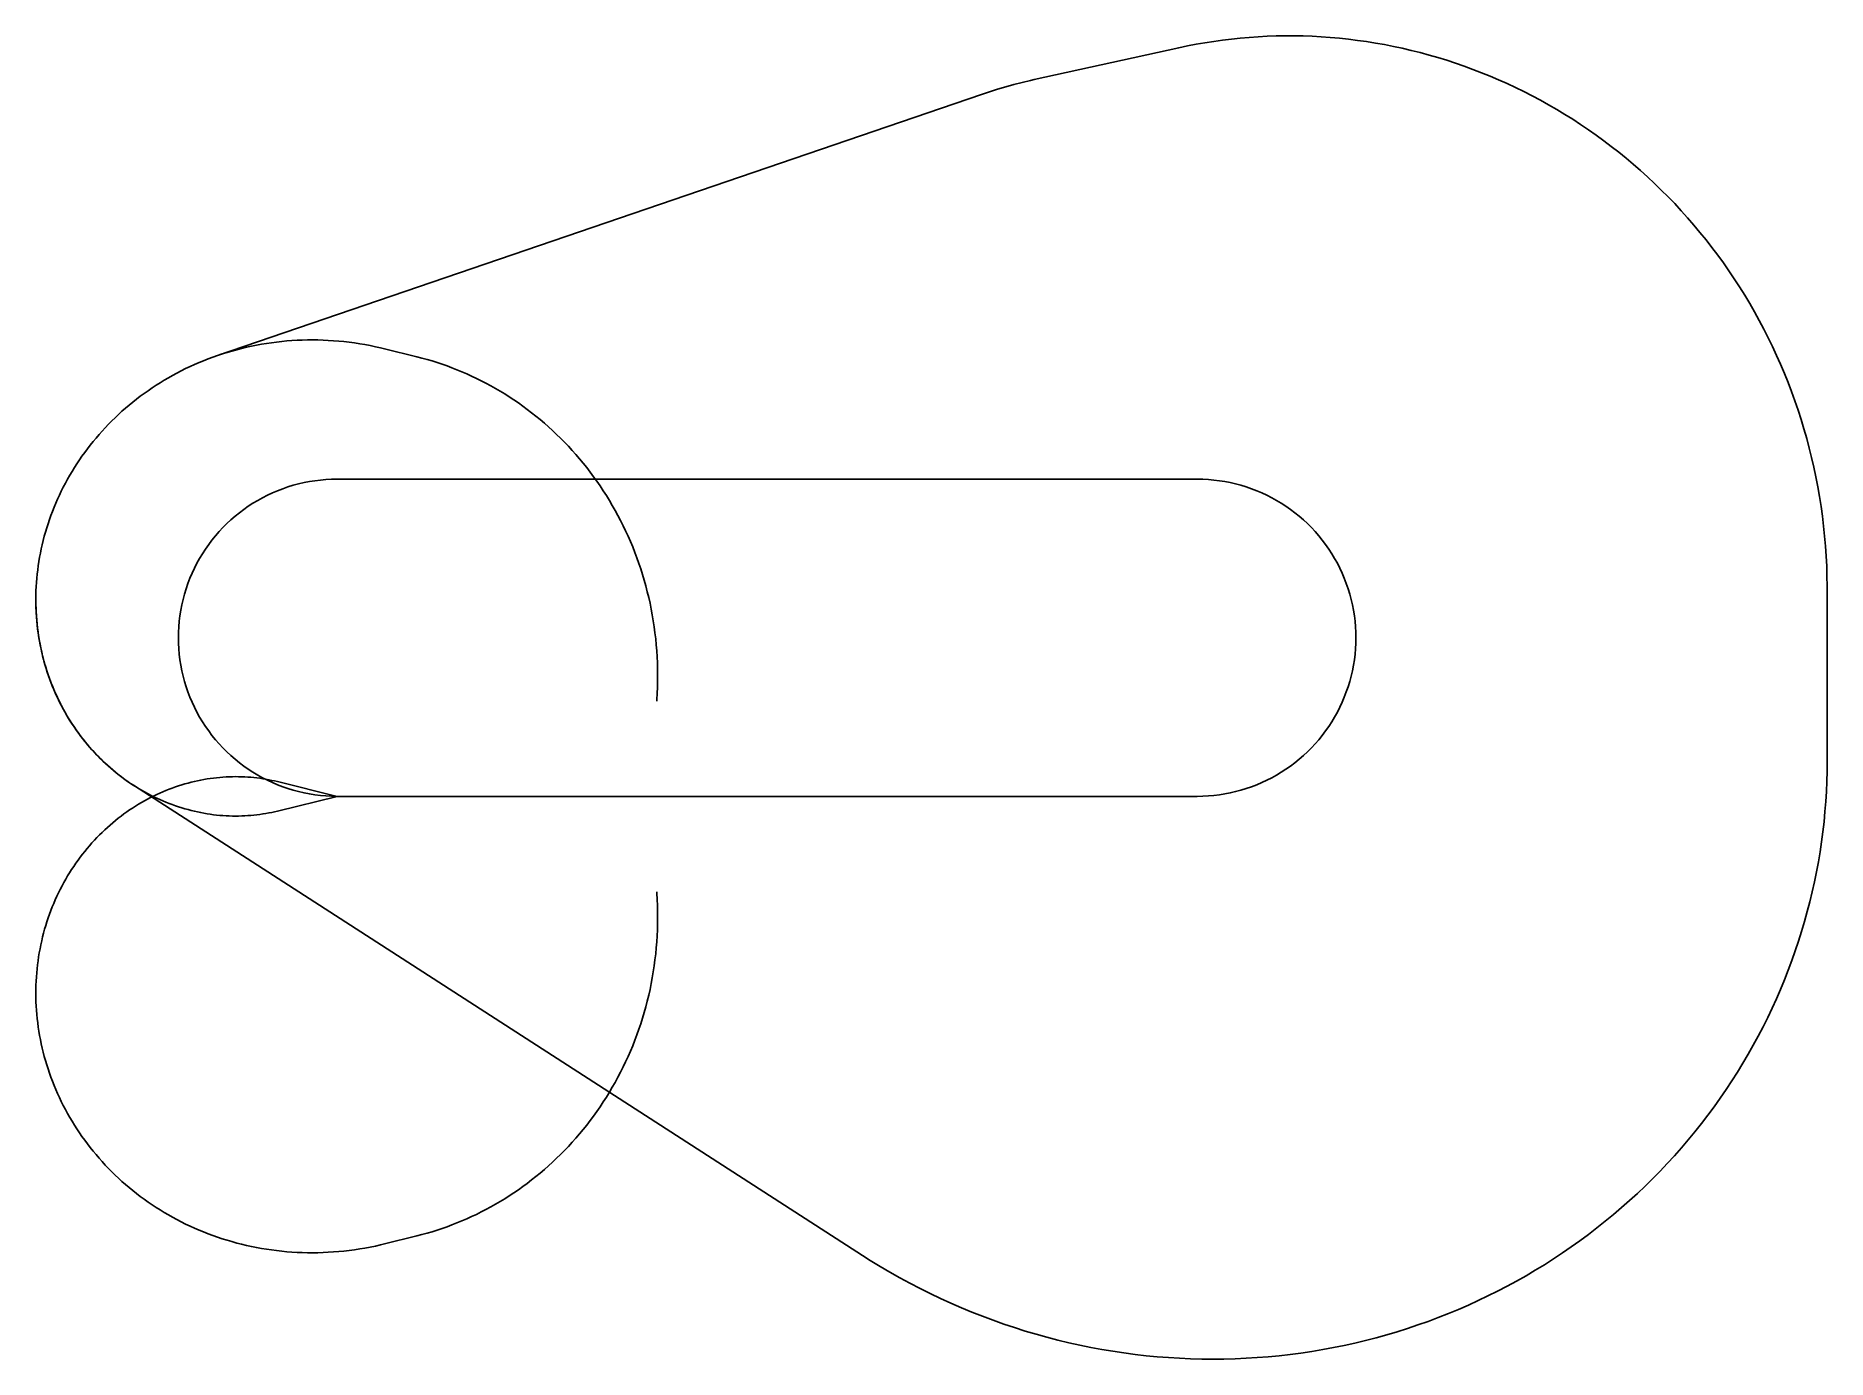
# Model space of a CAD drawing. Header units: metres. Extents: x -6642 to 32865, y -12414 to 16775.
import ezdxf

# ---------------------------------------------------------------- set-up
doc = ezdxf.new("R2010")
doc.units = ezdxf.units.M

msp = doc.modelspace()

# ---------------------------------------------------------------- linework, layer by layer
at = {"layer": 'NorminalTrack', "color": 1}
msp.add_lwpolyline([(0, 0), (0, 0), (-122, 2), (-244, 9), (-366, 19), (-487, 34), (-607, 53), (-727, 76), (-846, 104), (-964, 136), (-1081, 171), (-1197, 211), (-1310, 255), (-1423, 302), (-1534, 354), (-1642, 409), (-1749, 469), (-1854, 532), (-1956, 598), (-2056, 668), (-2154, 742), (-2249, 818), (-2341, 899), (-2430, 982), (-2516, 1068), (-2600, 1157), (-2680, 1250), (-2757, 1345), (-2830, 1442), (-2900, 1542), (-2967, 1644), (-3030, 1749), (-3089, 1856), (-3144, 1965), (-3196, 2075), (-3244, 2188), (-3287, 2302), (-3327, 2417), (-3363, 2534), (-3394, 2652), (-3422, 2771), (-3445, 2891), (-3464, 3011), (-3479, 3133), (-3490, 3254), (-3496, 3376), (-3498, 3498), (-3496, 3620), (-3490, 3742), (-3479, 3864), (-3464, 3985), (-3445, 4106), (-3422, 4226), (-3394, 4345), (-3363, 4463), (-3327, 4579), (-3287, 4695), (-3244, 4809), (-3196, 4921), (-3144, 5032), (-3089, 5141), (-3030, 5247), (-2967, 5352), (-2900, 5455), (-2830, 5555), (-2757, 5652), (-2680, 5747), (-2600, 5839), (-2516, 5928), (-2430, 6015), (-2341, 6098), (-2249, 6178), (-2154, 6255), (-2056, 6329), (-1956, 6399), (-1854, 6465), (-1749, 6528), (-1642, 6587), (-1534, 6643), (-1423, 6694), (-1310, 6742), (-1197, 6786), (-1081, 6825), (-964, 6861), (-846, 6893), (-727, 6920), (-607, 6944), (-487, 6963), (-366, 6977), (-244, 6988), (-122, 6995), (0, 6997), (0, 6997), (18973, 6997), (18973, 6997), (19095, 6995), (19217, 6988), (19338, 6977), (19460, 6963), (19580, 6944), (19700, 6920), (19819, 6893), (19937, 6861), (20054, 6825), (20169, 6786), (20283, 6742), (20396, 6694), (20506, 6643), (20615, 6587), (20722, 6528), (20826, 6465), (20929, 6399), (21029, 6329), (21126, 6255), (21221, 6178), (21314, 6098), (21403, 6015), (21489, 5928), (21572, 5839), (21653, 5747), (21729, 5652), (21803, 5555), (21873, 5455), (21939, 5352), (22002, 5247), (22062, 5141), (22117, 5032), (22169, 4921), (22216, 4809), (22260, 4695), (22300, 4579), (22335, 4463), (22367, 4345), (22395, 4226), (22418, 4106), (22437, 3985), (22452, 3864), (22462, 3742), (22469, 3620), (22471, 3498), (22469, 3376), (22462, 3254), (22452, 3133), (22437, 3011), (22418, 2891), (22395, 2771), (22367, 2652), (22335, 2534), (22300, 2417), (22260, 2302), (22216, 2188), (22169, 2075), (22117, 1965), (22062, 1856), (22002, 1749), (21939, 1644), (21873, 1542), (21803, 1442), (21729, 1345), (21653, 1250), (21572, 1157), (21489, 1068), (21403, 982), (21314, 899), (21221, 818), (21126, 742), (21029, 668), (20929, 598), (20826, 532), (20722, 469), (20615, 409), (20506, 354), (20396, 302), (20283, 255), (20169, 211), (20054, 171), (19937, 136), (19819, 104), (19700, 76), (19580, 53), (19460, 34), (19338, 19), (19217, 9), (19095, 2), (18973, 0), (0, 0)], dxfattribs=at)
at = {"layer": 'WindSpiral', "color": 5}
for points in [[(0, 0), (-1311, -324), (-1375, -339), (-1439, -353), (-1503, -366), (-1568, -378), (-1633, -389), (-1699, -398), (-1765, -407), (-1832, -414), (-1899, -421), (-1966, -426), (-2034, -430), (-2102, -433), (-2170, -434), (-2239, -435), (-2308, -434), (-2377, -432), (-2446, -429), (-2515, -424), (-2585, -419), (-2655, -412), (-2725, -404), (-2795, -394), (-2865, -384), (-2935, -372), (-3005, -359), (-3075, -344), (-3145, -329), (-3215, -312), (-3285, -293), (-3355, -274), (-3425, -253), (-3495, -231), (-3564, -207), (-3634, -183), (-3703, -157), (-3772, -129), (-3840, -101), (-3909, -71), (-3977, -40), (-4045, -7), (-4112, 27), (-4179, 62), (-4246, 98), (-4312, 136), (-4378, 175), (-4443, 215), (-4508, 257), (-4573, 299), (-4636, 343), (-4700, 389), (-4762, 435), (-4824, 483), (-4885, 532), (-4946, 582), (-5006, 634), (-5065, 686), (-5124, 740), (-5182, 795), (-5239, 852), (-5295, 909), (-5350, 968), (-5405, 1027), (-5458, 1088), (-5511, 1150), (-5563, 1213), (-5613, 1277), (-5663, 1342), (-5712, 1409), (-5760, 1476), (-5807, 1545), (-5852, 1614), (-5897, 1684), (-5941, 1756), (-5983, 1828), (-6024, 1901), (-6064, 1976), (-6103, 2051), (-6141, 2127), (-6178, 2204), (-6213, 2282), (-6247, 2360), (-6279, 2440), (-6311, 2520), (-6341, 2601), (-6370, 2683), (-6397, 2765), (-6423, 2849), (-6448, 2932), (-6471, 3017), (-6493, 3102), (-6513, 3188), (-6532, 3275), (-6550, 3362), (-6566, 3449), (-6580, 3537), (-6593, 3626), (-6605, 3715), (-6615, 3804), (-6623, 3894), (-6630, 3984), (-6636, 4075), (-6639, 4166), (-6642, 4257), (-6642, 4349), (-6641, 4440), (-6639, 4533), (-6634, 4625), (-6629, 4717), (-6621, 4810), (-6612, 4902), (-6601, 4995), (-6589, 5088), (-6575, 5181), (-6559, 5273), (-6542, 5366), (-6523, 5459), (-6502, 5551), (-6479, 5644), (-6455, 5736), (-6430, 5828), (-6402, 5920), (-6373, 6012), (-6342, 6103), (-6310, 6194), (-6276, 6285), (-6240, 6375), (-6202, 6465), (-6163, 6555), (-6122, 6644), (-6080, 6732), (-6036, 6820), (-5990, 6908), (-5943, 6994), (-5894, 7081), (-5843, 7166), (-5791, 7251), (-5737, 7335), (-5681, 7419), (-5624, 7502), (-5565, 7583), (-5505, 7665), (-5443, 7745), (-5380, 7824), (-5315, 7902), (-5249, 7980), (-5181, 8056), (-5111, 8132), (-5040, 8206), (-4968, 8280), (-4894, 8352), (-4819, 8423), (-4742, 8493), (-4664, 8562), (-4585, 8629), (-4504, 8696), (-4422, 8761), (-4338, 8824), (-4253, 8887), (-4167, 8948), (-4080, 9008), (-3991, 9066), (-3901, 9123), (-3810, 9179), (-3718, 9233), (-3625, 9285), (-3530, 9336), (-3435, 9386), (-3338, 9434), (-3240, 9480), (-3141, 9525), (-3042, 9568), (-2941, 9609), (-2839, 9649), (-2737, 9687), (-2633, 9724), (-2633, 9724), (14214, 15484), (14392, 15543), (14570, 15599), (14750, 15651), (14930, 15701), (15112, 15748), (15295, 15791), (15379, 15810), (18564, 16511), (18755, 16552), (18948, 16589), (19141, 16623), (19335, 16653), (19530, 16680), (19726, 16704), (19922, 16725), (20119, 16741), (20316, 16755), (20514, 16765), (20712, 16772), (20911, 16775), (21110, 16775), (21309, 16771), (21508, 16764), (21707, 16753), (21907, 16739), (22106, 16721), (22305, 16700), (22504, 16675), (22703, 16647), (22902, 16615), (23100, 16580), (23298, 16541), (23495, 16499), (23692, 16453), (23889, 16404), (24084, 16351), (24279, 16295), (24474, 16235), (24667, 16172), (24859, 16105), (25051, 16035), (25242, 15962), (25431, 15885), (25619, 15805), (25807, 15721), (25992, 15634), (26177, 15544), (26360, 15450), (26542, 15353), (26722, 15253), (26901, 15149), (27078, 15043), (27253, 14933), (27427, 14820), (27599, 14703), (27769, 14584), (27937, 14461), (28103, 14336), (28267, 14207), (28430, 14076), (28589, 13941), (28747, 13803), (28903, 13663), (29056, 13520), (29207, 13373), (29355, 13225), (29502, 13073), (29645, 12918), (29786, 12761), (29925, 12602), (30060, 12439), (30194, 12274), (30324, 12107), (30451, 11937), (30576, 11765), (30698, 11591), (30817, 11414), (30933, 11235), (31046, 11053), (31156, 10870), (31263, 10684), (31366, 10496), (31467, 10307), (31564, 10115), (31658, 9921), (31749, 9726), (31837, 9529), (31921, 9330), (32001, 9129), (32079, 8927), (32153, 8723), (32223, 8518), (32290, 8311), (32353, 8103), (32413, 7894), (32469, 7683), (32521, 7471), (32570, 7258), (32615, 7044), (32657, 6829), (32695, 6613), (32729, 6396), (32759, 6179), (32786, 5960), (32808, 5741), (32827, 5521), (32842, 5301), (32854, 5080), (32861, 4859), (32864, 4637), (32865, 4544), (32865, 774), (32863, 552), (32857, 330), (32847, 108), (32834, -114), (32816, -337), (32795, -559), (32770, -781), (32740, -1003), (32707, -1224), (32670, -1445), (32629, -1666), (32585, -1886), (32536, -2106), (32483, -2325), (32427, -2543), (32366, -2761), (32302, -2978), (32234, -3194), (32162, -3408), (32087, -3622), (32007, -3835), (31924, -4046), (31837, -4257), (31746, -4466), (31651, -4673), (31553, -4879), (31451, -5084), (31345, -5287), (31236, -5488), (31123, -5688), (31006, -5886), (30886, -6082), (30763, -6276), (30636, -6468), (30505, -6658), (30371, -6846), (30233, -7032), (30092, -7215), (29948, -7397), (29801, -7576), (29650, -7752), (29496, -7926), (29339, -8098), (29178, -8267), (29015, -8433), (28848, -8597), (28679, -8757), (28506, -8916), (28331, -9071), (28153, -9223), (27972, -9372), (27788, -9519), (27601, -9662), (27412, -9802), (27220, -9939), (27025, -10072), (26828, -10203), (26629, -10330), (26427, -10454), (26223, -10574), (26016, -10691), (25807, -10804), (25597, -10914), (25383, -11020), (25168, -11123), (24951, -11222), (24732, -11317), (24511, -11408), (24289, -11496), (24064, -11580), (23838, -11660), (23611, -11736), (23381, -11809), (23151, -11877), (22919, -11941), (22685, -12002), (22450, -12058), (22215, -12110), (21977, -12158), (21739, -12203), (21500, -12243), (21260, -12278), (21020, -12310), (20778, -12338), (20536, -12361), (20293, -12380), (20049, -12395), (19805, -12406), (19561, -12412), (19316, -12414), (19071, -12412), (18826, -12406), (18581, -12395), (18336, -12380), (18090, -12361), (17845, -12337), (17600, -12309), (17356, -12277), (17112, -12240), (16868, -12200), (16624, -12155), (16382, -12105), (16139, -12051), (15898, -11993), (15657, -11931), (15418, -11865), (15179, -11794), (14941, -11719), (14704, -11640), (14469, -11557), (14235, -11469), (14002, -11377), (13770, -11281), (13540, -11181), (13312, -11077), (13085, -10969), (12860, -10857), (12636, -10740), (12415, -10620), (12195, -10496), (11978, -10368), (11762, -10235), (11587, -10124), (-4489, 244), (-4553, 286), (-4617, 330), (-4680, 375), (-4743, 421), (-4805, 468), (-4867, 517), (-4928, 567), (-4988, 618), (-5047, 670), (-5106, 724), (-5164, 779), (-5221, 834), (-5278, 891), (-5333, 950), (-5388, 1009), (-5442, 1069), (-5495, 1131), (-5547, 1194), (-5598, 1258), (-5648, 1323), (-5697, 1389), (-5746, 1456), (-5793, 1524), (-5839, 1593), (-5884, 1663), (-5928, 1734), (-5970, 1806), (-6012, 1879), (-6052, 1953), (-6092, 2028), (-6130, 2104), (-6167, 2180), (-6202, 2258), (-6237, 2336), (-6270, 2416), (-6302, 2496), (-6332, 2576), (-6361, 2658), (-6389, 2740), (-6415, 2823), (-6441, 2907), (-6464, 2991), (-6487, 3076), (-6507, 3162), (-6527, 3248), (-6545, 3335), (-6561, 3422), (-6576, 3510), (-6590, 3599), (-6602, 3688), (-6612, 3777), (-6621, 3867), (-6628, 3957), (-6634, 4047), (-6638, 4138), (-6641, 4229), (-6642, 4321), (-6642, 4337)], [(0, 0), (-1311, -324), (-1375, -339), (-1439, -353), (-1503, -366), (-1568, -378), (-1633, -389), (-1699, -398), (-1765, -407), (-1832, -414), (-1899, -421), (-1966, -426), (-2034, -430), (-2102, -433), (-2170, -434), (-2239, -435), (-2308, -434), (-2377, -432), (-2446, -429), (-2515, -424), (-2585, -419), (-2655, -412), (-2725, -404), (-2795, -394), (-2865, -384), (-2935, -372), (-3005, -359), (-3075, -344), (-3145, -329), (-3215, -312), (-3285, -293), (-3355, -274), (-3425, -253), (-3495, -231), (-3564, -207), (-3634, -183), (-3703, -157), (-3772, -129), (-3840, -101), (-3909, -71), (-3977, -40), (-4045, -7), (-4112, 27), (-4179, 62), (-4246, 98), (-4312, 136), (-4378, 175), (-4443, 215), (-4508, 257), (-4573, 299), (-4636, 343), (-4700, 389), (-4762, 435), (-4824, 483), (-4885, 532), (-4946, 582), (-5006, 634), (-5065, 686), (-5124, 740), (-5182, 795), (-5239, 852), (-5295, 909), (-5350, 968), (-5405, 1027), (-5458, 1088), (-5511, 1150), (-5563, 1213), (-5613, 1277), (-5663, 1342), (-5712, 1409), (-5760, 1476), (-5807, 1545), (-5852, 1614), (-5897, 1684), (-5941, 1756), (-5983, 1828), (-6024, 1901), (-6064, 1976), (-6103, 2051), (-6141, 2127), (-6178, 2204), (-6213, 2282), (-6247, 2360), (-6279, 2440), (-6311, 2520), (-6341, 2601), (-6370, 2683), (-6397, 2765), (-6423, 2849), (-6448, 2932), (-6471, 3017), (-6493, 3102), (-6513, 3188), (-6532, 3275), (-6550, 3362), (-6566, 3449), (-6580, 3537), (-6593, 3626), (-6605, 3715), (-6615, 3804), (-6623, 3894), (-6630, 3984), (-6636, 4075), (-6639, 4166), (-6642, 4257), (-6642, 4349), (-6641, 4440), (-6639, 4533), (-6634, 4625), (-6629, 4717), (-6621, 4810), (-6612, 4902), (-6601, 4995), (-6589, 5088), (-6575, 5181), (-6559, 5273), (-6542, 5366), (-6523, 5459), (-6502, 5551), (-6479, 5644), (-6455, 5736), (-6430, 5828), (-6402, 5920), (-6373, 6012), (-6342, 6103), (-6310, 6194), (-6276, 6285), (-6240, 6375), (-6202, 6465), (-6163, 6555), (-6122, 6644), (-6080, 6732), (-6036, 6820), (-5990, 6908), (-5943, 6994), (-5894, 7081), (-5843, 7166), (-5791, 7251), (-5737, 7335), (-5681, 7419), (-5624, 7502), (-5565, 7583), (-5505, 7665), (-5443, 7745), (-5380, 7824), (-5315, 7902), (-5249, 7980), (-5181, 8056), (-5111, 8132), (-5040, 8206), (-4968, 8280), (-4894, 8352), (-4819, 8423), (-4742, 8493), (-4664, 8562), (-4585, 8629), (-4504, 8696), (-4422, 8761), (-4338, 8824), (-4253, 8887), (-4167, 8948), (-4080, 9008), (-3991, 9066), (-3901, 9123), (-3810, 9179), (-3718, 9233), (-3625, 9285), (-3530, 9336), (-3435, 9386), (-3338, 9434), (-3240, 9480), (-3141, 9525), (-3042, 9568), (-2941, 9609), (-2839, 9649), (-2737, 9687), (-2633, 9724), (-2529, 9758), (-2424, 9791), (-2318, 9822), (-2211, 9852), (-2103, 9879), (-1995, 9905), (-1886, 9929), (-1777, 9951), (-1667, 9971), (-1556, 9989), (-1445, 10006), (-1333, 10020), (-1220, 10033), (-1108, 10044), (-994, 10052), (-881, 10059), (-767, 10064), (-653, 10066), (-538, 10067), (-423, 10066), (-308, 10063), (-193, 10057), (-78, 10050), (38, 10041), (153, 10029), (269, 10016), (384, 10000), (500, 9983), (615, 9963), (731, 9942), (846, 9918), (961, 9892), (1047, 9871), (1762, 9695), (1874, 9666), (1985, 9636), (2096, 9603), (2207, 9568), (2317, 9532), (2427, 9493), (2536, 9453), (2645, 9410), (2754, 9365), (2861, 9319), (2969, 9270), (3075, 9220), (3181, 9167), (3286, 9113), (3391, 9056), (3494, 8998), (3597, 8937), (3699, 8875), (3800, 8811), (3901, 8745), (4000, 8677), (4098, 8607), (4195, 8536), (4291, 8462), (4387, 8387), (4481, 8310), (4573, 8231), (4665, 8150), (4755, 8068), (4844, 7984), (4932, 7898), (5019, 7810), (5104, 7721), (5187, 7630), (5270, 7538), (5350, 7443), (5430, 7348), (5507, 7250), (5584, 7151), (5658, 7051), (5731, 6949), (5803, 6846), (5872, 6741), (5940, 6635), (6007, 6527), (6071, 6418), (6134, 6308), (6195, 6196), (6254, 6083), (6311, 5969), (6366, 5854), (6420, 5737), (6471, 5620), (6521, 5501), (6568, 5381), (6614, 5260), (6657, 5138), (6699, 5015), (6738, 4891), (6775, 4767), (6810, 4641), (6843, 4514), (6874, 4387), (6903, 4259), (6929, 4130), (6954, 4001), (6976, 3871), (6996, 3740), (7013, 3608), (7029, 3477), (7042, 3344), (7052, 3211), (7061, 3078), (7067, 2944), (7071, 2810), (7072, 2676), (7071, 2541), (7068, 2407), (7062, 2272), (7054, 2137), (7052, 2103)], [(0, 0), (-1311, 324), (-1375, 339), (-1439, 353), (-1503, 366), (-1568, 378), (-1633, 389), (-1699, 398), (-1765, 407), (-1832, 414), (-1899, 421), (-1966, 426), (-2034, 430), (-2102, 433), (-2170, 434), (-2239, 435), (-2308, 434), (-2377, 432), (-2446, 429), (-2515, 424), (-2585, 419), (-2655, 412), (-2725, 404), (-2795, 394), (-2865, 384), (-2935, 372), (-3005, 359), (-3075, 344), (-3145, 329), (-3215, 312), (-3285, 293), (-3355, 274), (-3425, 253), (-3495, 231), (-3564, 207), (-3634, 183), (-3703, 157), (-3772, 129), (-3840, 101), (-3909, 71), (-3977, 40), (-4045, 7), (-4112, -27), (-4179, -62), (-4246, -98), (-4312, -136), (-4378, -175), (-4443, -215), (-4508, -257), (-4573, -299), (-4636, -343), (-4700, -389), (-4762, -435), (-4824, -483), (-4885, -532), (-4946, -582), (-5006, -634), (-5065, -686), (-5124, -740), (-5182, -795), (-5239, -852), (-5295, -909), (-5350, -968), (-5405, -1027), (-5458, -1088), (-5511, -1150), (-5563, -1213), (-5613, -1277), (-5663, -1342), (-5712, -1409), (-5760, -1476), (-5807, -1545), (-5852, -1614), (-5897, -1684), (-5941, -1756), (-5983, -1828), (-6024, -1901), (-6064, -1976), (-6103, -2051), (-6141, -2127), (-6178, -2204), (-6213, -2282), (-6247, -2360), (-6279, -2440), (-6311, -2520), (-6341, -2601), (-6370, -2683), (-6397, -2765), (-6423, -2849), (-6448, -2932), (-6471, -3017), (-6493, -3102), (-6513, -3188), (-6532, -3275), (-6550, -3362), (-6566, -3449), (-6580, -3537), (-6593, -3626), (-6605, -3715), (-6615, -3804), (-6623, -3894), (-6630, -3984), (-6636, -4075), (-6639, -4166), (-6642, -4257), (-6642, -4349), (-6641, -4440), (-6639, -4533), (-6634, -4625), (-6629, -4717), (-6621, -4810), (-6612, -4902), (-6601, -4995), (-6589, -5088), (-6575, -5181), (-6559, -5273), (-6542, -5366), (-6523, -5459), (-6502, -5551), (-6479, -5644), (-6455, -5736), (-6430, -5828), (-6402, -5920), (-6373, -6012), (-6342, -6103), (-6310, -6194), (-6276, -6285), (-6240, -6375), (-6202, -6465), (-6163, -6555), (-6122, -6644), (-6080, -6732), (-6036, -6820), (-5990, -6908), (-5943, -6994), (-5894, -7081), (-5843, -7166), (-5791, -7251), (-5737, -7335), (-5681, -7419), (-5624, -7502), (-5565, -7583), (-5505, -7665), (-5443, -7745), (-5380, -7824), (-5315, -7902), (-5249, -7980), (-5181, -8056), (-5111, -8132), (-5040, -8206), (-4968, -8280), (-4894, -8352), (-4819, -8423), (-4742, -8493), (-4664, -8562), (-4585, -8629), (-4504, -8696), (-4422, -8761), (-4338, -8824), (-4253, -8887), (-4167, -8948), (-4080, -9008), (-3991, -9066), (-3901, -9123), (-3810, -9179), (-3718, -9233), (-3625, -9285), (-3530, -9336), (-3435, -9386), (-3338, -9434), (-3240, -9480), (-3141, -9525), (-3042, -9568), (-2941, -9609), (-2839, -9649), (-2737, -9687), (-2633, -9724), (-2529, -9758), (-2424, -9791), (-2318, -9822), (-2211, -9852), (-2103, -9879), (-1995, -9905), (-1886, -9929), (-1777, -9951), (-1667, -9971), (-1556, -9989), (-1445, -10006), (-1333, -10020), (-1220, -10033), (-1108, -10044), (-994, -10052), (-881, -10059), (-767, -10064), (-653, -10066), (-538, -10067), (-423, -10066), (-308, -10063), (-193, -10057), (-78, -10050), (38, -10041), (153, -10029), (269, -10016), (384, -10000), (500, -9983), (615, -9963), (731, -9942), (846, -9918), (961, -9892), (1047, -9871), (1762, -9695), (1874, -9666), (1985, -9636), (2096, -9603), (2207, -9568), (2317, -9532), (2427, -9493), (2536, -9453), (2645, -9410), (2754, -9365), (2861, -9319), (2969, -9270), (3075, -9220), (3181, -9167), (3286, -9113), (3391, -9056), (3494, -8998), (3597, -8937), (3699, -8875), (3800, -8811), (3901, -8745), (4000, -8677), (4098, -8607), (4195, -8536), (4291, -8462), (4387, -8387), (4481, -8310), (4573, -8231), (4665, -8150), (4755, -8068), (4844, -7984), (4932, -7898), (5019, -7810), (5104, -7721), (5187, -7630), (5270, -7538), (5350, -7443), (5430, -7348), (5507, -7250), (5584, -7151), (5658, -7051), (5731, -6949), (5803, -6846), (5872, -6741), (5940, -6635), (6007, -6527), (6071, -6418), (6134, -6308), (6195, -6196), (6254, -6083), (6311, -5969), (6366, -5854), (6420, -5737), (6471, -5620), (6521, -5501), (6568, -5381), (6614, -5260), (6657, -5138), (6699, -5015), (6738, -4891), (6775, -4767), (6810, -4641), (6843, -4514), (6874, -4387), (6903, -4259), (6929, -4130), (6954, -4001), (6976, -3871), (6996, -3740), (7013, -3608), (7029, -3477), (7042, -3344), (7052, -3211), (7061, -3078), (7067, -2944), (7071, -2810), (7072, -2676), (7071, -2541), (7068, -2407), (7062, -2272), (7054, -2137), (7052, -2103)]]:
    msp.add_lwpolyline(points, dxfattribs=at)

doc.saveas('drawing.dxf')
